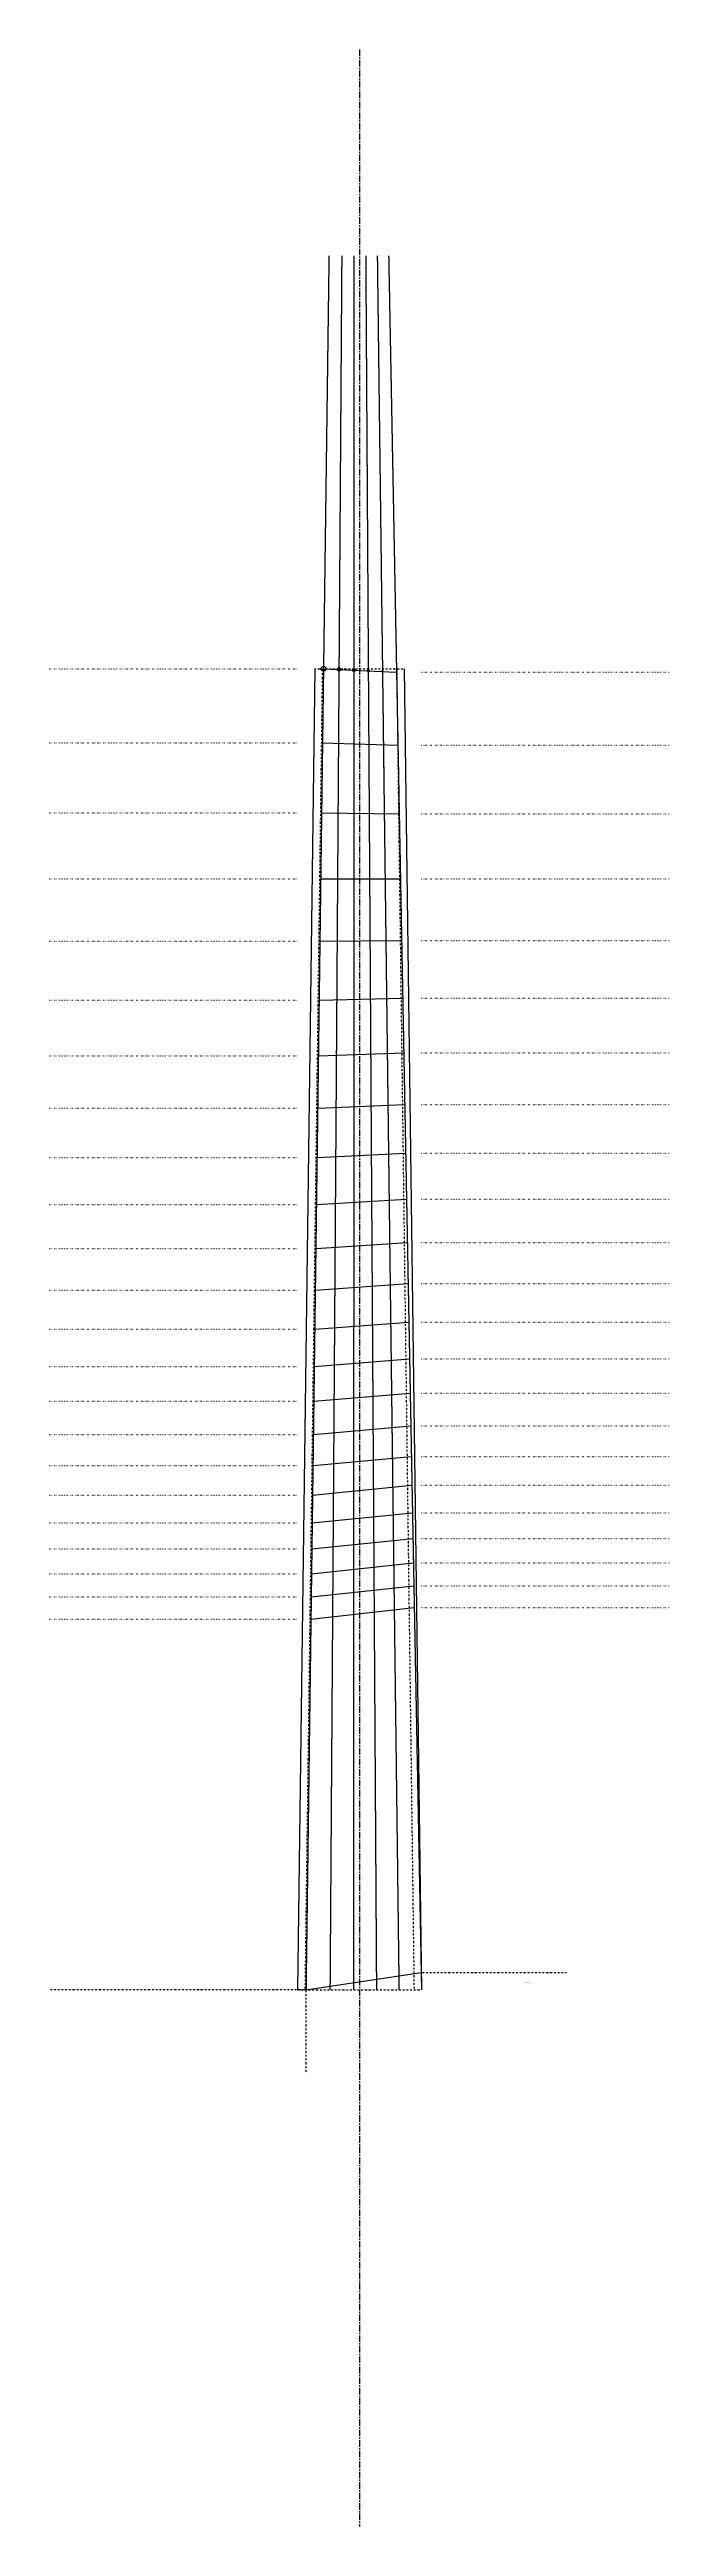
# Model space of a CAD drawing. Header units: millimetres. Extents: x 0 to 300, y -150 to 1050.
import ezdxf

# ---------------------------------------------------------------- set-up
doc = ezdxf.new("R2010")
doc.units = ezdxf.units.MM
for name, pattern in [('CENTER', [5.08, 3.175, -0.635, 0.635, -0.635]), ('DASHED', [1.524, 1.27, -0.254]), ('DASHED2', [0.762, 0.635, -0.127]), ('DOT', [0.508, 0, -0.508]), ('DOT2', [0.254, 0, -0.254])]:
    doc.linetypes.add(name, pattern=pattern)
doc.styles.add('OpenSans', font='OpenSans-Regular.ttf')

msp = doc.modelspace()

# ---------------------------------------------------------------- linework, layer by layer
at = {"linetype": 'CENTER'}
msp.add_line((150, 1050), (150, -150), dxfattribs=at)
at = {"linetype": 'DASHED'}
for p, q in [((135.2, 950), (124.1, 110)), ((141.4, 950), (135.7, 110)), ((147.3, 950), (147.1, 110)), ((153, 950), (158.2, 110)), ((158.6, 950), (169.1, 110)), ((164.1, 950), (180, 110))]:
    msp.add_line(p, q, dxfattribs=at)
at = {"linetype": 'DASHED2'}
for p, q in [((135.2, 950), (124.1, 110)), ((141.4, 950), (135.7, 110)), ((147.3, 950), (147.1, 110)), ((153, 950), (158.2, 110)), ((158.6, 950), (169.1, 110)), ((164.1, 950), (180, 110))]:
    msp.add_line(p, q, dxfattribs=at)
at = {"linetype": 'DOT'}
for p, q in [((0, 750), (120, 750)), ((180, 748.4), (300, 748.4)), ((0, 714.1), (120, 714.1)), ((180, 713), (300, 713)), ((0, 680.2), (120, 680.2)), ((180, 679.7), (300, 679.7)), ((0, 648.2), (120, 648.2)), ((180, 648.2), (300, 648.2)), ((0, 618), (120, 618)), ((180, 618.4), (300, 618.4)), ((0, 589.5), (120, 589.5)), ((180, 590.4), (300, 590.4)), ((0, 562.5), (120, 562.5)), ((180, 563.9), (300, 563.9)), ((0, 537.1), (120, 537.1)), ((180, 538.9), (300, 538.9)), ((0, 513.2), (120, 513.2)), ((180, 515.3), (300, 515.3)), ((180, 493), (300, 493)), ((0, 490.5), (120, 490.5)), ((0, 469.2), (120, 469.2)), ((180, 472), (300, 472)), ((0, 449), (120, 449)), ((180, 452.1), (300, 452.1)), ((180, 433.4), (300, 433.4)), ((0, 430), (120, 430)), ((0, 412), (120, 412)), ((180, 415.7), (300, 415.7)), ((180, 399), (300, 399)), ((0, 395.1), (120, 395.1)), ((0, 379.1), (120, 379.1)), ((180, 383.3), (300, 383.3)), ((0, 364), (120, 364)), ((180, 368.4), (300, 368.4)), ((0, 349.7), (120, 349.7)), ((180, 354.4), (300, 354.4)), ((0, 336.3), (120, 336.3)), ((180, 341.1), (300, 341.1)), ((180, 328.6), (300, 328.6)), ((0, 323.6), (120, 323.6)), ((180, 316.8), (300, 316.8)), ((0, 311.6), (120, 311.6)), ((0, 300.3), (120, 300.3)), ((180, 305.7), (300, 305.7)), ((0, 289.6), (120, 289.6)), ((180, 295.2), (300, 295.2))]:
    msp.add_line(p, q, dxfattribs=at)
for p, q in [((128.4, 750), (120, 110)), ((132.6, 750), (167.9, 748.4)), ((171.6, 750), (180, 110)), ((132.1, 714.1), (168.6, 713)), ((131.7, 680.2), (169.2, 679.7)), ((131.2, 648.2), (169.8, 648.2)), ((130.8, 618), (170.4, 618.4)), ((130.5, 589.5), (170.9, 590.4)), ((130.1, 562.5), (171.4, 563.9)), ((129.8, 537.1), (171.9, 538.9)), ((129.5, 513.2), (172.3, 515.3)), ((129.2, 490.5), (172.7, 493)), ((128.9, 469.2), (173.1, 472)), ((128.6, 449), (173.5, 452.1)), ((128.4, 430), (173.9, 433.4)), ((128.1, 412), (174.2, 415.7)), ((127.9, 395.1), (174.5, 399)), ((127.7, 379.1), (174.8, 383.3)), ((127.5, 364), (175.1, 368.4)), ((127.3, 349.7), (175.4, 354.4)), ((127.1, 336.3), (175.6, 341.1)), ((127, 323.6), (175.9, 328.6)), ((126.8, 311.6), (176.1, 316.8)), ((126.7, 300.3), (176.3, 305.7)), ((126.5, 289.6), (176.5, 295.2)), ((124.1, 110), (179.8, 118.4)), ((124.1, 110), (179.8, 118.4))]:
    msp.add_line(p, q)
at = {"linetype": 'DOT2'}
for p, q in [((132, 750), (123.6, 110)), ((128.4, 750), (171.6, 750)), ((168, 750), (176.4, 110)), ((124.1, 110), (0, 110)), ((120, 110), (180, 110)), ((124.1, 110), (124.1, 70)), ((179.8, 118.4), (250, 118.4))]:
    msp.add_line(p, q, dxfattribs=at)
for centre, radius in [((132.6, 750), 1.17), ((140.1, 749.7), 0.864), ((147.3, 749.3), 0.635), ((154.3, 749), 0.432), ((161.1, 748.7), 0.343), ((167.9, 748.4), 0.254)]:
    msp.add_circle(centre, radius)

# ---------------------------------------------------------------- texts
at = {"char_height": 0.1, "attachment_point": 1, "style": 'OpenSans'}
for s, insert in [('0 : 0.0 mm', (50, 750)), ('0 : 1.591 mm', (260, 748.4)), ('1 : 35.92 mm', (50, 714.1)), ('1 : 36.95 mm', (260, 713)), ('2 : 69.825 mm', (50, 680.2)), ('2 : 70.325 mm', (260, 679.7)), ('3 : 101.826 mm', (50, 648.2)), ('3 : 101.826 mm', (260, 648.2)), ('4 : 132.032 mm', (50, 618)), ('4 : 131.56 mm', (260, 618.4)), ('5 : 160.542 mm', (50, 589.5)), ('5 : 159.624 mm', (260, 590.4)), ('6 : 187.452 mm', (50, 562.5)), ('6 : 186.114 mm', (260, 563.9)), ('7 : 212.851 mm', (50, 537.1)), ('7 : 211.116 mm', (260, 538.9)), ('8 : 236.825 mm', (50, 513.2)), ('8 : 234.716 mm', (260, 515.3)), ('9 : 256.991 mm', (260, 493)), ('9 : 259.454 mm', (50, 490.5)), ('10 : 280.812 mm', (50, 469.2)), ('10 : 278.015 mm', (260, 472)), ('11 : 300.972 mm', (50, 449)), ('11 : 297.86 mm', (260, 452.1)), ('12 : 316.591 mm', (260, 433.4)), ('12 : 320.0 mm', (50, 430)), ('13 : 337.96 mm', (50, 412)), ('13 : 334.271 mm', (260, 415.7)), ('14 : 350.958 mm', (260, 399)), ('14 : 354.912 mm', (50, 395.1)), ('15 : 370.913 mm', (50, 379.1)), ('15 : 366.709 mm', (260, 383.3)), ('16 : 386.016 mm', (50, 364)), ('16 : 381.575 mm', (260, 368.4)), ('17 : 400.271 mm', (50, 349.7)), ('17 : 395.608 mm', (260, 354.4)), ('18 : 413.726 mm', (50, 336.3)), ('18 : 408.852 mm', (260, 341.1)), ('19 : 421.354 mm', (260, 328.6)), ('19 : 426.426 mm', (50, 323.6)), ('20 : 433.153 mm', (260, 316.8)), ('20 : 438.413 mm', (50, 311.6)), ('21 : 449.727 mm', (50, 300.3)), ('21 : 444.291 mm', (260, 305.7)), ('22 : 460.406 mm', (50, 289.6)), ('22 : 454.803 mm', (260, 295.2)), ('640.0 mm', (50, 110)), ('Compensación/Compensation:1.59 mm', (230, 113.4)), ('631.59 mm', (250, 118.4)), ('Puente con entonación/Intonated Bridge', (124.1, 70))]:
    msp.add_mtext(s, dxfattribs=dict(at, insert=insert))

doc.saveas('drawing.dxf')
